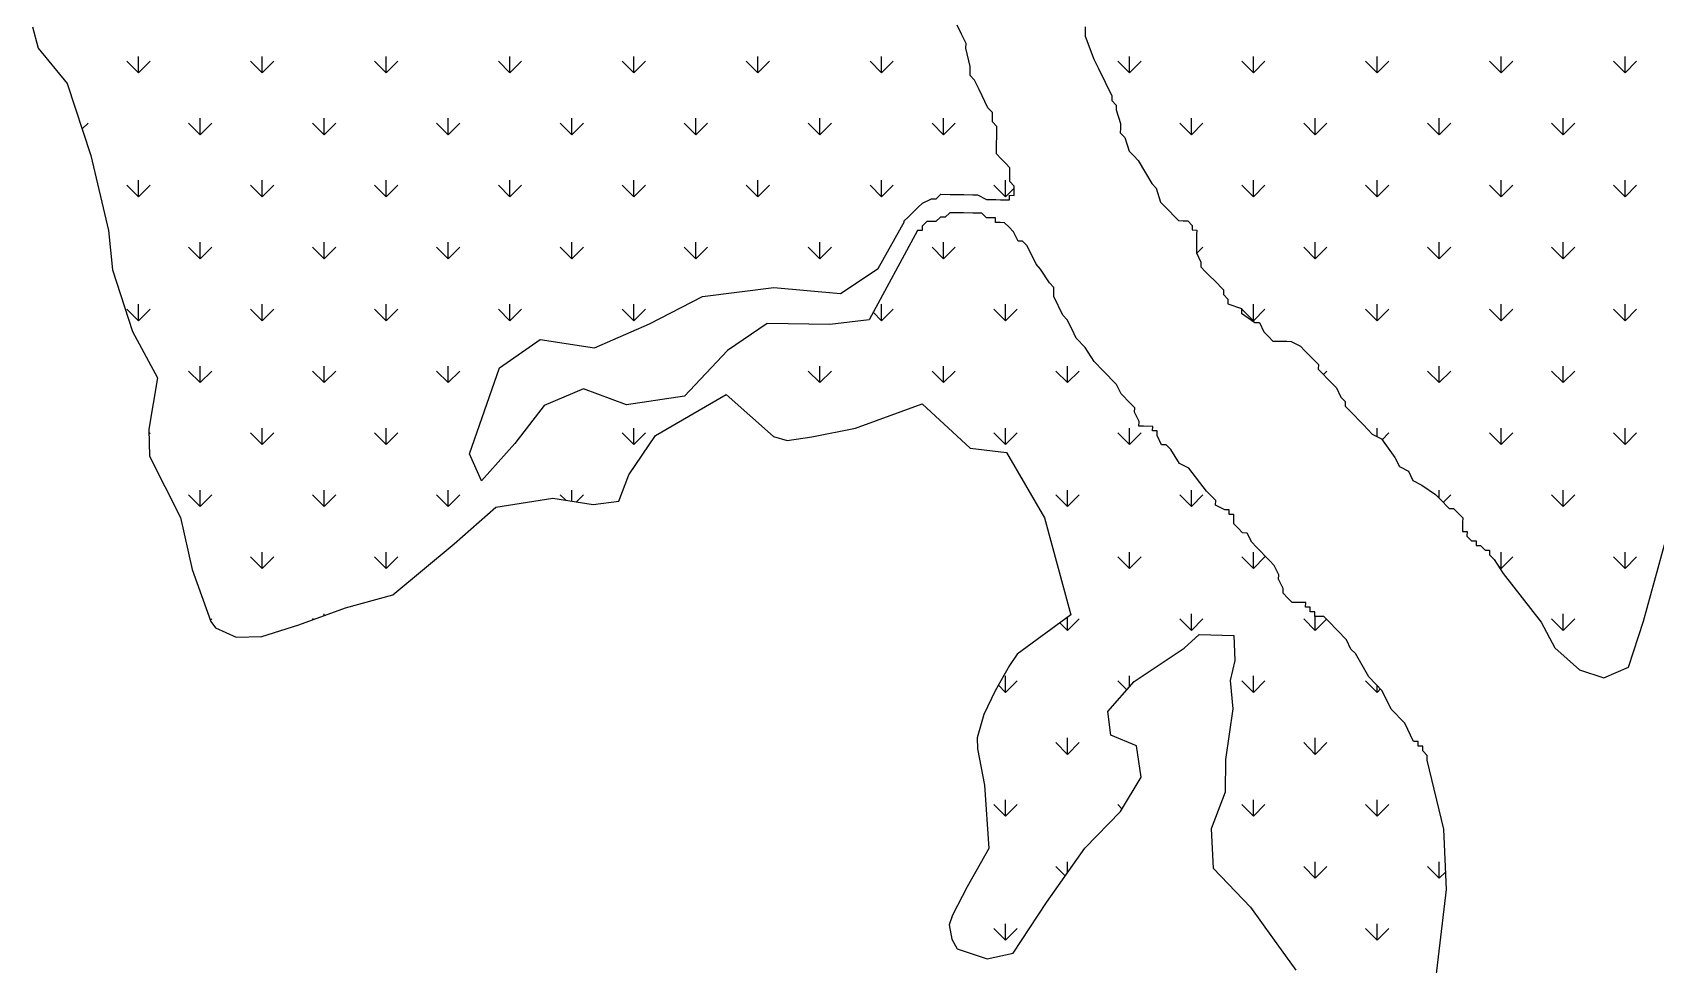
# Model space of a CAD drawing. Header units: metres. Extents: x 266585 to 279238, y 2117616 to 2127268.
# Drawn here: x 267645 to 269057, y 2118655 to 2119465 of the extents above; entities that cross this region are included whole.
import ezdxf

# ---------------------------------------------------------------- set-up
doc = ezdxf.new("R2010")
doc.units = ezdxf.units.M
doc.layers.add('MANGROOVES', color=112, linetype='Continuous')

msp = doc.modelspace()

# ---------------------------------------------------------------- linework, layer by layer
at = {"layer": 'MANGROOVES'}
for p, q in [((267645.3, 2119470.1), (267650.3, 2119451.6)), ((268453.4, 2119463.8), (268449.6, 2119471.8)), ((268561, 2119470.2), (268560.9, 2119462.2)), ((267650.3, 2119451.6), (267675.5, 2119421)), ((268457.3, 2119455.7), (268453.4, 2119463.8)), ((268457.2, 2119451.8), (268457.3, 2119455.7)), ((268461, 2119435.8), (268457.2, 2119451.8)), ((268560.9, 2119462.2), (268568.6, 2119442.2)), ((268568.6, 2119442.2), (268572.4, 2119434.1)), ((268460.9, 2119427.8), (268461, 2119435.8)), ((268464.8, 2119423.8), (268460.9, 2119427.8)), ((268468.6, 2119415.7), (268464.8, 2119423.8)), ((268572.4, 2119434.1), (268584, 2119410.1)), ((267675.5, 2119421), (267696, 2119358.3)), ((268476.4, 2119399.7), (268468.6, 2119415.7)), ((268584, 2119410.1), (268584, 2119406.1)), ((268480.3, 2119395.7), (268476.4, 2119399.7)), ((268480.2, 2119387.7), (268480.3, 2119395.7)), ((268584, 2119406.1), (268587.9, 2119402.1)), ((268587.9, 2119402.1), (268587.8, 2119398.1)), ((268587.8, 2119398.1), (268591.7, 2119386.1)), ((268484.1, 2119383.7), (268480.2, 2119387.7)), ((268484, 2119379.7), (268484.1, 2119383.7)), ((268591.6, 2119382.1), (268591.5, 2119378.1)), ((268591.7, 2119386.1), (268591.6, 2119382.1)), ((268483.8, 2119363.8), (268483.9, 2119367.7)), ((268483.9, 2119367.7), (268484, 2119375.7)), ((268484, 2119375.7), (268484, 2119379.7)), ((268591.5, 2119378.1), (268595.5, 2119374.1)), ((268595.5, 2119374.1), (268599.3, 2119362.1)), ((267696, 2119358.3), (267711.5, 2119293)), ((268483.8, 2119359.8), (268483.8, 2119363.8)), ((268487.7, 2119355.7), (268483.8, 2119359.8)), ((268491.6, 2119351.7), (268487.7, 2119355.7)), ((268599.3, 2119362.1), (268603.2, 2119358)), ((268603.2, 2119358), (268607.1, 2119354)), ((268607.1, 2119354), (268618.8, 2119333.9)), ((268495.5, 2119347.7), (268491.6, 2119351.7)), ((268495.4, 2119339.7), (268495.5, 2119343.7)), ((268495.4, 2119335.7), (268495.4, 2119339.7)), ((268495.5, 2119343.7), (268495.5, 2119347.7)), ((268431.4, 2119320.7), (268435.5, 2119324.6)), ((268435.5, 2119324.6), (268443.4, 2119324.5)), ((268443.4, 2119324.5), (268451.4, 2119324.4)), ((268451.4, 2119324.4), (268455.4, 2119324.3)), ((268455.4, 2119324.3), (268463.3, 2119324.2)), ((268499.3, 2119331.7), (268495.4, 2119335.7)), ((268499.2, 2119327.7), (268499.3, 2119331.7)), ((268499.2, 2119323.7), (268499.2, 2119327.7)), ((268618.8, 2119333.9), (268622.7, 2119329.9)), ((268622.7, 2119329.9), (268626.5, 2119317.9)), ((268411.3, 2119309.1), (268415.4, 2119313)), ((268415.4, 2119313), (268419.4, 2119316.9)), ((268419.4, 2119316.9), (268427.4, 2119320.8)), ((268427.4, 2119320.8), (268431.4, 2119320.7)), ((268463.3, 2119324.2), (268467.3, 2119324.2)), ((268467.3, 2119324.2), (268475.2, 2119320.1)), ((268475.2, 2119320.1), (268479.2, 2119320)), ((268479.2, 2119320), (268483.2, 2119320)), ((268483.2, 2119320), (268487.2, 2119319.9)), ((268487.2, 2119319.9), (268491.1, 2119319.8)), ((268491.1, 2119319.8), (268495.1, 2119319.8)), ((268495.1, 2119319.8), (268495.2, 2119323.8)), ((268495.2, 2119323.8), (268499.2, 2119323.7)), ((268626.5, 2119317.9), (268630.4, 2119313.8)), ((268630.4, 2119313.8), (268634.3, 2119309.8)), ((268380.8, 2119260.2), (268403.9, 2119300.8)), ((268403.3, 2119301.2), (268407.3, 2119305.1)), ((268403.9, 2119300.8), (268403.3, 2119301.2)), ((268407.3, 2119305.1), (268411.3, 2119309.1)), ((268423.2, 2119300.9), (268419.1, 2119297)), ((268419.1, 2119297), (268419.1, 2119293)), ((268431.1, 2119300.8), (268423.2, 2119300.9)), ((268435.2, 2119304.7), (268431.1, 2119300.8)), ((268439.2, 2119304.7), (268435.2, 2119304.7)), ((268443.2, 2119308.6), (268439.2, 2119304.7)), ((268447.2, 2119308.5), (268443.2, 2119308.6)), ((268455.1, 2119308.4), (268447.2, 2119308.5)), ((268463.1, 2119308.3), (268455.1, 2119308.4)), ((268471.1, 2119308.2), (268463.1, 2119308.3)), ((268475, 2119304.1), (268471.1, 2119308.2)), ((268479, 2119304.1), (268475, 2119304.1)), ((268482.9, 2119304), (268479, 2119304.1)), ((268482.9, 2119300), (268482.9, 2119304)), ((268486.9, 2119300), (268482.9, 2119300)), ((268490.8, 2119299.9), (268486.9, 2119300)), ((268494.8, 2119295.9), (268490.8, 2119299.9)), ((268634.3, 2119309.8), (268638.3, 2119305.7)), ((268638.3, 2119305.7), (268642.2, 2119301.7)), ((268642.2, 2119301.7), (268646.2, 2119301.6)), ((268646.2, 2119301.6), (268650.1, 2119301.6)), ((268650.1, 2119301.6), (268654.1, 2119297.5)), ((268654.1, 2119297.5), (268654, 2119293.6)), ((267711.5, 2119293), (267714.8, 2119259)), ((268415.1, 2119293.1), (268372.9, 2119215.5)), ((268419.1, 2119293), (268415.1, 2119293.1)), ((268498.7, 2119291.9), (268494.8, 2119295.9)), ((268502.6, 2119283.8), (268498.7, 2119291.9)), ((268506.5, 2119283.8), (268502.6, 2119283.8)), ((268510.5, 2119279.7), (268506.5, 2119283.8)), ((268654, 2119293.6), (268658, 2119293.5)), ((268657.9, 2119289.5), (268657.8, 2119277.6)), ((268658, 2119293.5), (268657.9, 2119289.5)), ((268518.2, 2119263.7), (268510.5, 2119279.7)), ((268657.8, 2119277.6), (268657.7, 2119273.6)), ((268657.7, 2119273.6), (268661.6, 2119265.6)), ((267714.8, 2119259), (267732.3, 2119205.2)), ((268348.2, 2119238.3), (268380.8, 2119260.2)), ((268522.1, 2119259.6), (268518.2, 2119263.7)), ((268529.9, 2119247.6), (268522.1, 2119259.6)), ((268661.6, 2119265.6), (268661.5, 2119261.6)), ((268661.5, 2119261.6), (268665.4, 2119257.6)), ((268665.4, 2119257.6), (268669.4, 2119253.5)), ((268228, 2119235.6), (268290, 2119243.6)), ((268290, 2119243.6), (268348.2, 2119238.3)), ((268533.8, 2119243.5), (268529.9, 2119247.6)), ((268533.7, 2119235.6), (268533.8, 2119243.5)), ((268669.4, 2119253.5), (268673.3, 2119249.5)), ((268673.3, 2119249.5), (268681.1, 2119241.4)), ((268681.1, 2119241.4), (268681.1, 2119237.4)), ((268182, 2119212), (268228, 2119235.6)), ((268541.4, 2119219.5), (268533.7, 2119235.6)), ((268681.1, 2119237.4), (268685, 2119233.4)), ((268685, 2119233.4), (268684.9, 2119229.4)), ((268684.9, 2119229.4), (268696.8, 2119225.2)), ((268134.2, 2119191.2), (268182, 2119212)), ((268284.2, 2119212.3), (268249.7, 2119188.7)), ((268338.8, 2119211.5), (268284.2, 2119212.3)), ((268372.9, 2119215.5), (268338.8, 2119211.5)), ((268545.4, 2119215.5), (268541.4, 2119219.5)), ((268549.2, 2119207.5), (268545.4, 2119215.5)), ((268696.8, 2119225.2), (268696.8, 2119221.3)), ((268696.8, 2119221.3), (268708.6, 2119213.1)), ((268708.6, 2119213.1), (268712.6, 2119213.1)), ((268712.6, 2119213.1), (268716.4, 2119205)), ((267732.3, 2119205.2), (267754.1, 2119164.9)), ((268051.4, 2119173.6), (268086.8, 2119198.2)), ((268086.8, 2119198.2), (268134.2, 2119191.2)), ((268553.1, 2119199.5), (268549.2, 2119207.5)), ((268560.9, 2119191.4), (268553.1, 2119199.5)), ((268716.4, 2119205), (268720.4, 2119201)), ((268720.4, 2119201), (268724.3, 2119197)), ((268249.7, 2119188.7), (268212.4, 2119148.9)), ((268568.7, 2119179.3), (268560.9, 2119191.4)), ((268724.3, 2119197), (268728.3, 2119196.9)), ((268728.3, 2119196.9), (268732.2, 2119196.8)), ((268732.2, 2119196.8), (268736.2, 2119196.8)), ((268736.2, 2119196.8), (268740.2, 2119196.7)), ((268740.2, 2119196.7), (268748.1, 2119192.6)), ((268748.1, 2119192.6), (268752, 2119188.6)), ((268752, 2119188.6), (268756, 2119184.5)), ((268756, 2119184.5), (268759.9, 2119180.5)), ((268025.3, 2119098.8), (268051.4, 2119173.6)), ((268576.6, 2119171.2), (268568.7, 2119179.3)), ((268588.3, 2119159.1), (268576.6, 2119171.2)), ((268759.9, 2119180.5), (268763.8, 2119176.5)), ((268763.8, 2119176.5), (268763.7, 2119172.5)), ((268763.7, 2119172.5), (268775.5, 2119160.4)), ((267754.1, 2119164.9), (267746.5, 2119120.2)), ((268124.7, 2119155.5), (268090.4, 2119140.8)), ((268162.1, 2119141.6), (268124.7, 2119155.5)), ((268592.2, 2119151.1), (268588.3, 2119159.1)), ((268775.5, 2119160.4), (268779.4, 2119156.3)), ((268779.4, 2119156.3), (268783.3, 2119148.3)), ((268090.4, 2119140.8), (268064.8, 2119108)), ((268212.4, 2119148.9), (268162.1, 2119141.6)), ((268187.3, 2119114.7), (268248.6, 2119150.6)), ((268248.6, 2119150.6), (268289.7, 2119114.1)), ((268361.2, 2119121.1), (268419.2, 2119142.5)), ((268419.2, 2119142.5), (268460.9, 2119103.7)), ((268600, 2119143), (268592.2, 2119151.1)), ((268604, 2119139), (268600, 2119143)), ((268783.3, 2119148.3), (268787.2, 2119144.3)), ((268787.2, 2119144.3), (268787.2, 2119140.3)), ((268603.9, 2119135), (268604, 2119139)), ((268607.8, 2119127), (268603.9, 2119135)), ((268607.7, 2119123), (268607.8, 2119127)), ((268787.2, 2119140.3), (268791.1, 2119136.2)), ((268791.1, 2119136.2), (268802.9, 2119124.1)), ((267746.5, 2119120.2), (267747.1, 2119097)), ((268163.9, 2119080.6), (268187.3, 2119114.7)), ((268289.7, 2119114.1), (268301.8, 2119110.5)), ((268301.8, 2119110.5), (268323.1, 2119113.7)), ((268323.1, 2119113.7), (268361.2, 2119121.1)), ((268611.7, 2119122.9), (268607.7, 2119123)), ((268619.7, 2119122.8), (268611.7, 2119122.9)), ((268619.6, 2119118.8), (268619.7, 2119122.8)), ((268623.6, 2119118.8), (268619.6, 2119118.8)), ((268623.5, 2119114.8), (268623.6, 2119118.8)), ((268627.4, 2119106.8), (268623.5, 2119114.8)), ((268802.9, 2119124.1), (268806.8, 2119120.1)), ((268806.8, 2119120.1), (268810.7, 2119116)), ((268810.7, 2119116), (268818.6, 2119111.9)), ((268035.7, 2119075.3), (268025.3, 2119098.8)), ((268064.8, 2119108), (268035.7, 2119075.3)), ((268460.9, 2119103.7), (268492.6, 2119100.1)), ((268492.6, 2119100.1), (268525.5, 2119043.1)), ((268631.4, 2119106.7), (268627.4, 2119106.8)), ((268635.3, 2119102.7), (268631.4, 2119106.7)), ((268643.1, 2119090.6), (268635.3, 2119102.7)), ((268818.6, 2119111.9), (268830.3, 2119095.8)), ((267747.1, 2119097), (267774, 2119043.5)), ((268651, 2119086.5), (268643.1, 2119090.6)), ((268666.6, 2119066.4), (268651, 2119086.5)), ((268830.3, 2119095.8), (268834.2, 2119087.8)), ((268834.2, 2119087.8), (268842.1, 2119083.7)), ((268155.4, 2119057.6), (268163.9, 2119080.6)), ((268842.1, 2119083.7), (268845.9, 2119075.7)), ((268845.9, 2119075.7), (268853.8, 2119071.6)), ((268853.8, 2119071.6), (268865.7, 2119063.5)), ((268048.2, 2119052.6), (268097.8, 2119060.3)), ((268097.8, 2119060.3), (268132.9, 2119054.7)), ((268132.9, 2119054.7), (268155.4, 2119057.6)), ((268670.5, 2119062.3), (268666.6, 2119066.4)), ((268674.5, 2119058.3), (268670.5, 2119062.3)), ((268674.4, 2119054.3), (268674.5, 2119058.3)), ((268865.7, 2119063.5), (268869.6, 2119059.4)), ((268869.6, 2119059.4), (268877.4, 2119051.3)), ((267774, 2119043.5), (267784.1, 2118998.3)), ((268012.1, 2119020.5), (268048.2, 2119052.6)), ((268525.5, 2119043.1), (268548.4, 2118958.8)), ((268682.3, 2119050.2), (268674.4, 2119054.3)), ((268686.3, 2119050.2), (268682.3, 2119050.2)), ((268686.2, 2119046.2), (268686.3, 2119050.2)), ((268690.2, 2119046.1), (268686.2, 2119046.2)), ((268690.1, 2119038.1), (268690.2, 2119042.1)), ((268690.2, 2119042.1), (268690.2, 2119046.1)), ((268877.4, 2119051.3), (268881.4, 2119051.3)), ((268881.4, 2119051.3), (268885.3, 2119047.2)), ((268885.3, 2119047.2), (268889.3, 2119043.2)), ((268889.3, 2119043.2), (268889.2, 2119039.2)), ((268694, 2119034.1), (268690.1, 2119038.1)), ((268697.9, 2119030.1), (268694, 2119034.1)), ((268701.9, 2119030), (268697.9, 2119030.1)), ((268705.8, 2119022), (268701.9, 2119030)), ((268889.2, 2119039.2), (268889.1, 2119031.3)), ((268889.1, 2119031.3), (268893.1, 2119031.2)), ((268893.1, 2119031.2), (268893, 2119027.2)), ((267958.7, 2118976.3), (268012.1, 2119020.5)), ((268709.7, 2119018), (268705.8, 2119022)), ((268713.6, 2119013.9), (268709.7, 2119018)), ((268717.6, 2119009.9), (268713.6, 2119013.9)), ((268893, 2119027.2), (268896.9, 2119023.2)), ((268896.9, 2119023.2), (268900.9, 2119023.1)), ((268900.9, 2119023.1), (268900.9, 2119019.1)), ((268900.9, 2119019.1), (268904.8, 2119019.1)), ((268904.8, 2119019.1), (268908.8, 2119015)), ((268908.8, 2119015), (268912.7, 2119015)), ((268912.7, 2119015), (268912.7, 2119011)), ((269046.7, 2118953.4), (269065.7, 2119023)), ((268721.5, 2119005.8), (268717.6, 2119009.9)), ((268725.4, 2119001.8), (268721.5, 2119005.8)), ((268729.3, 2118993.8), (268725.4, 2119001.8)), ((268912.7, 2119011), (268916.6, 2119007)), ((268916.6, 2119007), (268924.4, 2118994.9)), ((267784.1, 2118998.3), (267800.5, 2118953)), ((268729.2, 2118989.8), (268729.3, 2118993.8)), ((268733.1, 2118981.8), (268729.2, 2118989.8)), ((268924.4, 2118994.9), (268957.7, 2118952.6)), ((267917.5, 2118964.9), (267958.7, 2118976.3)), ((268733, 2118977.8), (268733.1, 2118981.8)), ((268736.9, 2118973.7), (268733, 2118977.8)), ((268740.9, 2118969.7), (268736.9, 2118973.7)), ((267876.9, 2118950.1), (267917.5, 2118964.9)), ((268548.4, 2118958.8), (268501.9, 2118924.7)), ((268744.8, 2118969.6), (268740.9, 2118969.7)), ((268748.8, 2118969.6), (268744.8, 2118969.6)), ((268752.8, 2118969.5), (268748.8, 2118969.6)), ((268752.7, 2118965.5), (268752.8, 2118969.5)), ((268756.7, 2118965.5), (268752.7, 2118965.5)), ((268756.7, 2118961.5), (268756.7, 2118965.5)), ((268760.7, 2118961.4), (268756.7, 2118961.5)), ((268760.6, 2118957.5), (268760.7, 2118961.4)), ((268764.6, 2118957.4), (268760.6, 2118957.5)), ((268768.6, 2118957.4), (268764.6, 2118957.4)), ((268772.5, 2118953.3), (268768.6, 2118957.4)), ((267800.5, 2118953), (267804.6, 2118947.5)), ((267804.6, 2118947.5), (267822.4, 2118939.3)), ((267844.9, 2118940.1), (267876.9, 2118950.1)), ((268780.3, 2118945.2), (268772.5, 2118953.3)), ((268788.2, 2118937.2), (268780.3, 2118945.2)), ((268957.7, 2118952.6), (268969.5, 2118930.2)), ((269033.4, 2118913.4), (269046.7, 2118953.4)), ((267822.4, 2118939.3), (267844.9, 2118940.1)), ((268603.5, 2118900.8), (268647, 2118929.8)), ((268647, 2118929.8), (268660, 2118941.9)), ((268660, 2118941.9), (268690.2, 2118940.9)), ((268690.2, 2118940.9), (268691, 2118919.1)), ((268792, 2118929.1), (268788.2, 2118937.2)), ((268796, 2118925.1), (268792, 2118929.1)), ((268969.5, 2118930.2), (268991, 2118910.9)), ((268495, 2118914.9), (268482.6, 2118892.8)), ((268501.9, 2118924.7), (268495, 2118914.9)), ((268691, 2118919.1), (268686.9, 2118901.8)), ((268807.6, 2118905), (268796, 2118925.1)), ((268580.7, 2118874.8), (268603.5, 2118900.8)), ((268686.9, 2118901.8), (268689.3, 2118877.2)), ((268819.4, 2118892.9), (268807.6, 2118905)), ((268991, 2118910.9), (269012, 2118904.2)), ((269012, 2118904.2), (269033.4, 2118913.4)), ((268482.6, 2118892.8), (268472.8, 2118872.3)), ((268827.1, 2118876.8), (268819.4, 2118892.9)), ((268583.2, 2118854.1), (268580.7, 2118874.8)), ((268689.3, 2118877.2), (268683.1, 2118833.1)), ((268838.9, 2118864.7), (268827.1, 2118876.8)), ((268472.8, 2118872.3), (268466.9, 2118851.8)), ((268846.6, 2118848.7), (268838.9, 2118864.7)), ((268466.9, 2118851.8), (268467.4, 2118842.2)), ((268605.5, 2118844.8), (268583.2, 2118854.1)), ((268609.5, 2118817.7), (268605.5, 2118844.8)), ((268850.6, 2118848.6), (268846.6, 2118848.7)), ((268850.5, 2118844.6), (268850.6, 2118848.6)), ((268854.5, 2118844.6), (268850.5, 2118844.6)), ((268854.5, 2118840.6), (268854.5, 2118844.6)), ((268467.4, 2118842.2), (268473.4, 2118810.8)), ((268683.1, 2118833.1), (268682.6, 2118804.6)), ((268858.4, 2118836.6), (268854.5, 2118840.6)), ((268858.3, 2118832.6), (268858.4, 2118836.6)), ((268873, 2118772.5), (268858.3, 2118832.6)), ((268591.7, 2118787.8), (268609.5, 2118817.7)), ((268473.4, 2118810.8), (268477.1, 2118755.7)), ((268682.6, 2118804.6), (268670.4, 2118772.7)), ((268560.5, 2118755.8), (268591.7, 2118787.8)), ((268670.4, 2118772.7), (268672.2, 2118738.5)), ((268875.1, 2118719.9), (268873, 2118772.5)), ((268477.1, 2118755.7), (268458.2, 2118722.2)), ((268527.4, 2118708.8), (268560.5, 2118755.8)), ((268672.2, 2118738.5), (268704.7, 2118704.5)), ((268458.2, 2118722.2), (268445.4, 2118697.6)), ((268865.4, 2118637.1), (268875.1, 2118719.9)), ((268498.2, 2118664.5), (268527.4, 2118708.8)), ((268704.7, 2118704.5), (268723.9, 2118678)), ((268445.4, 2118697.6), (268442.5, 2118689.3)), ((268442.5, 2118689.3), (268444.8, 2118676.8)), ((268444.8, 2118676.8), (268449.5, 2118668.4)), ((268723.9, 2118678), (268744.1, 2118649.7)), ((268449.5, 2118668.4), (268475.8, 2118659.8)), ((268475.8, 2118659.8), (268498.2, 2118664.5))]:
    msp.add_line(p, q, dxfattribs=at)
at = {"layer": 'MANGROOVES', "linetype": 'Continuous'}
for p, q in [((267737.4, 2119430.2), (267727.3, 2119440.3)), ((267737.4, 2119430.2), (267737.4, 2119444.5)), ((267737.4, 2119430.2), (267747.5, 2119440.3)), ((267845.1, 2119430.2), (267835, 2119440.3)), ((267845.1, 2119430.2), (267845.1, 2119444.5)), ((267845.1, 2119430.2), (267855.2, 2119440.3)), ((267952.9, 2119430.2), (267942.8, 2119440.3)), ((267952.9, 2119430.2), (267952.9, 2119444.5)), ((267952.9, 2119430.2), (267963, 2119440.3)), ((268060.6, 2119430.2), (268050.5, 2119440.3)), ((268060.6, 2119430.2), (268060.6, 2119444.5)), ((268060.6, 2119430.2), (268070.7, 2119440.3)), ((268168.4, 2119430.2), (268158.3, 2119440.3)), ((268168.4, 2119430.2), (268168.4, 2119444.5)), ((268168.4, 2119430.2), (268178.5, 2119440.3)), ((268276.2, 2119430.2), (268266.1, 2119440.3)), ((268276.2, 2119430.2), (268276.2, 2119444.5)), ((268276.2, 2119430.2), (268286.3, 2119440.3)), ((268383.9, 2119430.2), (268373.8, 2119440.3)), ((268383.9, 2119430.2), (268383.9, 2119444.5)), ((268383.9, 2119430.2), (268394, 2119440.3)), ((268599.5, 2119430.2), (268589.4, 2119440.3)), ((268599.5, 2119430.2), (268599.5, 2119444.5)), ((268599.5, 2119430.2), (268609.6, 2119440.3)), ((268707.2, 2119430.2), (268697.1, 2119440.3)), ((268707.2, 2119430.2), (268707.2, 2119444.5)), ((268707.2, 2119430.2), (268717.3, 2119440.3)), ((268815, 2119430.2), (268804.9, 2119440.3)), ((268815, 2119430.2), (268815, 2119444.5)), ((268815, 2119430.2), (268825.1, 2119440.3)), ((268922.7, 2119430.2), (268912.6, 2119440.3)), ((268922.7, 2119430.2), (268922.7, 2119444.5)), ((268922.7, 2119430.2), (268932.9, 2119440.3)), ((269030.5, 2119430.2), (269020.4, 2119440.3)), ((269030.5, 2119430.2), (269030.5, 2119444.5)), ((269030.5, 2119430.2), (269040.6, 2119440.3)), ((267688.5, 2119381.4), (267693.6, 2119386.5)), ((267791.2, 2119376.4), (267781.1, 2119386.5)), ((267791.2, 2119376.4), (267791.2, 2119390.7)), ((267791.2, 2119376.4), (267801.3, 2119386.5)), ((267899, 2119376.4), (267888.9, 2119386.5)), ((267899, 2119376.4), (267899, 2119390.7)), ((267899, 2119376.4), (267909.1, 2119386.5)), ((268006.8, 2119376.4), (267996.7, 2119386.5)), ((268006.8, 2119376.4), (268006.8, 2119390.7)), ((268006.8, 2119376.4), (268016.9, 2119386.5)), ((268114.5, 2119376.4), (268104.4, 2119386.5)), ((268114.5, 2119376.4), (268114.5, 2119390.7)), ((268114.5, 2119376.4), (268124.6, 2119386.5)), ((268222.3, 2119376.4), (268212.2, 2119386.5)), ((268222.3, 2119376.4), (268222.3, 2119390.7)), ((268222.3, 2119376.4), (268232.4, 2119386.5)), ((268330.1, 2119376.4), (268320, 2119386.5)), ((268330.1, 2119376.4), (268330.1, 2119390.7)), ((268330.1, 2119376.4), (268340.2, 2119386.5)), ((268437.8, 2119376.4), (268427.7, 2119386.5)), ((268437.8, 2119376.4), (268437.8, 2119390.7)), ((268437.8, 2119376.4), (268447.9, 2119386.5)), ((268653.3, 2119376.4), (268643.2, 2119386.5)), ((268653.3, 2119376.4), (268653.3, 2119390.7)), ((268653.3, 2119376.4), (268663.4, 2119386.5)), ((268761.1, 2119376.4), (268751, 2119386.5)), ((268761.1, 2119376.4), (268761.1, 2119390.7)), ((268761.1, 2119376.4), (268771.2, 2119386.5)), ((268868.9, 2119376.4), (268858.8, 2119386.5)), ((268868.9, 2119376.4), (268868.9, 2119390.7)), ((268868.9, 2119376.4), (268879, 2119386.5)), ((268976.6, 2119376.4), (268966.5, 2119386.5)), ((268976.6, 2119376.4), (268976.6, 2119390.7)), ((268976.6, 2119376.4), (268986.7, 2119386.5)), ((267737.4, 2119322.5), (267727.3, 2119332.6)), ((267737.4, 2119322.5), (267737.4, 2119336.8)), ((267737.4, 2119322.5), (267747.5, 2119332.6)), ((267845.1, 2119322.5), (267835, 2119332.6)), ((267845.1, 2119322.5), (267845.1, 2119336.8)), ((267845.1, 2119322.5), (267855.2, 2119332.6)), ((267952.9, 2119322.5), (267942.8, 2119332.6)), ((267952.9, 2119322.5), (267952.9, 2119336.8)), ((267952.9, 2119322.5), (267963, 2119332.6)), ((268060.6, 2119322.5), (268050.5, 2119332.6)), ((268060.6, 2119322.5), (268060.6, 2119336.8)), ((268060.6, 2119322.5), (268070.7, 2119332.6)), ((268168.4, 2119322.5), (268158.3, 2119332.6)), ((268168.4, 2119322.5), (268168.4, 2119336.8)), ((268168.4, 2119322.5), (268178.5, 2119332.6)), ((268276.2, 2119322.5), (268266.1, 2119332.6)), ((268276.2, 2119322.5), (268276.2, 2119336.8)), ((268276.2, 2119322.5), (268286.3, 2119332.6)), ((268383.9, 2119322.5), (268373.8, 2119332.6)), ((268383.9, 2119322.5), (268383.9, 2119336.8)), ((268383.9, 2119322.5), (268394, 2119332.6)), ((268491.7, 2119322.5), (268481.6, 2119332.6)), ((268491.7, 2119322.5), (268491.7, 2119336.8)), ((268491.7, 2119322.5), (268499.3, 2119330)), ((268707.2, 2119322.5), (268697.1, 2119332.6)), ((268707.2, 2119322.5), (268707.2, 2119336.8)), ((268707.2, 2119322.5), (268717.3, 2119332.6)), ((268815, 2119322.5), (268804.9, 2119332.6)), ((268815, 2119322.5), (268815, 2119336.8)), ((268815, 2119322.5), (268825.1, 2119332.6)), ((268922.7, 2119322.5), (268912.6, 2119332.6)), ((268922.7, 2119322.5), (268922.7, 2119336.8)), ((268922.7, 2119322.5), (268932.9, 2119332.6)), ((269030.5, 2119322.5), (269020.4, 2119332.6)), ((269030.5, 2119322.5), (269030.5, 2119336.8)), ((269030.5, 2119322.5), (269040.6, 2119332.6)), ((267791.2, 2119268.6), (267791.2, 2119282.9)), ((267899, 2119268.6), (267899, 2119282.9)), ((268006.8, 2119268.6), (268006.8, 2119282.9)), ((268114.5, 2119268.6), (268114.5, 2119282.9)), ((268222.3, 2119268.6), (268222.3, 2119282.9)), ((268330.1, 2119268.6), (268330.1, 2119282.9)), ((268437.8, 2119268.6), (268437.8, 2119282.9)), ((268761.1, 2119268.6), (268761.1, 2119282.9)), ((268868.9, 2119268.6), (268868.9, 2119282.9)), ((268976.6, 2119268.6), (268976.6, 2119282.9)), ((267791.2, 2119268.6), (267781.1, 2119278.7)), ((267791.2, 2119268.6), (267801.3, 2119278.7)), ((267899, 2119268.6), (267888.9, 2119278.7)), ((267899, 2119268.6), (267909.1, 2119278.7)), ((268006.8, 2119268.6), (267996.7, 2119278.7)), ((268006.8, 2119268.6), (268016.9, 2119278.7)), ((268114.5, 2119268.6), (268104.4, 2119278.7)), ((268114.5, 2119268.6), (268124.6, 2119278.7)), ((268222.3, 2119268.6), (268212.2, 2119278.7)), ((268222.3, 2119268.6), (268232.4, 2119278.7)), ((268330.1, 2119268.6), (268320, 2119278.7)), ((268330.1, 2119268.6), (268340.2, 2119278.7)), ((268437.8, 2119268.6), (268427.7, 2119278.7)), ((268437.8, 2119268.6), (268447.9, 2119278.7)), ((268657.9, 2119273.2), (268663.4, 2119278.7)), ((268761.1, 2119268.6), (268751, 2119278.7)), ((268761.1, 2119268.6), (268771.2, 2119278.7)), ((268868.9, 2119268.6), (268858.8, 2119278.7)), ((268868.9, 2119268.6), (268879, 2119278.7)), ((268976.6, 2119268.6), (268966.5, 2119278.7)), ((268976.6, 2119268.6), (268986.7, 2119278.7)), ((267737.4, 2119214.7), (267737.4, 2119229)), ((267845.1, 2119214.7), (267845.1, 2119229)), ((267952.9, 2119214.7), (267952.9, 2119229)), ((268060.6, 2119214.7), (268060.6, 2119229)), ((268168.4, 2119214.7), (268168.4, 2119229)), ((268383.9, 2119214.7), (268383.9, 2119229)), ((268491.7, 2119214.7), (268491.7, 2119229)), ((268707.2, 2119214.7), (268707.2, 2119229)), ((268815, 2119214.7), (268815, 2119229)), ((268922.7, 2119214.7), (268922.7, 2119229)), ((269030.5, 2119214.7), (269030.5, 2119229)), ((267737.4, 2119214.7), (267727.3, 2119224.8)), ((267737.4, 2119214.7), (267747.5, 2119224.8)), ((267845.1, 2119214.7), (267835, 2119224.8)), ((267845.1, 2119214.7), (267855.2, 2119224.8)), ((267952.9, 2119214.7), (267942.8, 2119224.8)), ((267952.9, 2119214.7), (267963, 2119224.8)), ((268060.6, 2119214.7), (268050.5, 2119224.8)), ((268060.6, 2119214.7), (268070.7, 2119224.8)), ((268168.4, 2119214.7), (268158.3, 2119224.8)), ((268168.4, 2119214.7), (268178.5, 2119224.8)), ((268383.9, 2119214.7), (268376.5, 2119222.1)), ((268383.9, 2119214.7), (268394, 2119224.8)), ((268491.7, 2119214.7), (268481.6, 2119224.8)), ((268491.7, 2119214.7), (268501.8, 2119224.8)), ((268707.2, 2119214.7), (268697.1, 2119224.8)), ((268707.2, 2119214.7), (268717.3, 2119224.8)), ((268815, 2119214.7), (268804.9, 2119224.8)), ((268815, 2119214.7), (268825.1, 2119224.8)), ((268922.7, 2119214.7), (268912.6, 2119224.8)), ((268922.7, 2119214.7), (268932.9, 2119224.8)), ((269030.5, 2119214.7), (269020.4, 2119224.8)), ((269030.5, 2119214.7), (269040.6, 2119224.8)), ((267791.2, 2119160.8), (267781.1, 2119170.9)), ((267791.2, 2119160.8), (267791.2, 2119175.1)), ((267791.2, 2119160.8), (267801.3, 2119170.9)), ((267899, 2119160.8), (267888.9, 2119170.9)), ((267899, 2119160.8), (267899, 2119175.1)), ((267899, 2119160.8), (267909.1, 2119170.9)), ((268006.8, 2119160.8), (267996.7, 2119170.9)), ((268006.8, 2119160.8), (268006.8, 2119175.1)), ((268006.8, 2119160.8), (268016.9, 2119170.9)), ((268330.1, 2119160.8), (268320, 2119170.9)), ((268330.1, 2119160.8), (268330.1, 2119175.1)), ((268330.1, 2119160.8), (268340.2, 2119170.9)), ((268437.8, 2119160.8), (268427.7, 2119170.9)), ((268437.8, 2119160.8), (268437.8, 2119175.1)), ((268437.8, 2119160.8), (268447.9, 2119170.9)), ((268545.6, 2119160.8), (268535.5, 2119170.9)), ((268545.6, 2119160.8), (268545.6, 2119175.1)), ((268545.6, 2119160.8), (268555.7, 2119170.9)), ((268768.2, 2119167.9), (268771.2, 2119170.9)), ((268868.9, 2119160.8), (268858.8, 2119170.9)), ((268868.9, 2119160.8), (268868.9, 2119175.1)), ((268868.9, 2119160.8), (268879, 2119170.9)), ((268976.6, 2119160.8), (268966.5, 2119170.9)), ((268976.6, 2119160.8), (268976.6, 2119175.1)), ((268976.6, 2119160.8), (268986.7, 2119170.9)), ((267746.6, 2119116.2), (267747.5, 2119117.1)), ((267845.1, 2119107), (267835, 2119117.1)), ((267845.1, 2119107), (267845.1, 2119121.2)), ((267845.1, 2119107), (267855.2, 2119117.1)), ((267952.9, 2119107), (267942.8, 2119117.1)), ((267952.9, 2119107), (267952.9, 2119121.2)), ((267952.9, 2119107), (267963, 2119117.1)), ((268168.4, 2119107), (268158.3, 2119117.1)), ((268168.4, 2119107), (268168.4, 2119121.2)), ((268168.4, 2119107), (268178.5, 2119117.1)), ((268491.7, 2119107), (268481.6, 2119117.1)), ((268491.7, 2119107), (268491.7, 2119121.2)), ((268491.7, 2119107), (268501.8, 2119117.1)), ((268599.5, 2119107), (268589.4, 2119117.1)), ((268599.5, 2119107), (268599.5, 2119121.2)), ((268599.5, 2119107), (268609.6, 2119117.1)), ((268815, 2119113.8), (268815, 2119121.2)), ((268819.2, 2119111.1), (268825.1, 2119117.1)), ((268922.7, 2119107), (268912.6, 2119117.1)), ((268922.7, 2119107), (268922.7, 2119121.2)), ((268922.7, 2119107), (268932.9, 2119117.1)), ((269030.5, 2119107), (269020.4, 2119117.1)), ((269030.5, 2119107), (269030.5, 2119121.2)), ((269030.5, 2119107), (269040.6, 2119117.1)), ((267791.2, 2119053.1), (267781.1, 2119063.2)), ((267791.2, 2119053.1), (267791.2, 2119067.4)), ((267791.2, 2119053.1), (267801.3, 2119063.2)), ((267899, 2119053.1), (267888.9, 2119063.2)), ((267899, 2119053.1), (267899, 2119067.4)), ((267899, 2119053.1), (267909.1, 2119063.2)), ((268006.8, 2119053.1), (267996.7, 2119063.2)), ((268006.8, 2119053.1), (268006.8, 2119067.4)), ((268006.8, 2119053.1), (268016.9, 2119063.2)), ((268109.1, 2119058.5), (268104.4, 2119063.2)), ((268114.5, 2119057.6), (268114.5, 2119067.4)), ((268118.5, 2119057), (268124.6, 2119063.2)), ((268545.6, 2119053.1), (268535.5, 2119063.2)), ((268545.6, 2119053.1), (268545.6, 2119067.4)), ((268545.6, 2119053.1), (268555.7, 2119063.2)), ((268653.3, 2119053.1), (268643.2, 2119063.2)), ((268653.3, 2119053.1), (268653.3, 2119067.4)), ((268653.3, 2119053.1), (268663.4, 2119063.2)), ((268868.9, 2119060.2), (268868.9, 2119067.4)), ((268872.4, 2119056.6), (268879, 2119063.2)), ((268976.6, 2119053.1), (268966.5, 2119063.2)), ((268976.6, 2119053.1), (268976.6, 2119067.4)), ((268976.6, 2119053.1), (268986.7, 2119063.2)), ((267845.1, 2118999.2), (267835, 2119009.3)), ((267845.1, 2118999.2), (267845.1, 2119013.5)), ((267845.1, 2118999.2), (267855.2, 2119009.3)), ((267952.9, 2118999.2), (267942.8, 2119009.3)), ((267952.9, 2118999.2), (267952.9, 2119013.5)), ((267952.9, 2118999.2), (267963, 2119009.3)), ((268599.5, 2118999.2), (268589.4, 2119009.3)), ((268599.5, 2118999.2), (268599.5, 2119013.5)), ((268599.5, 2118999.2), (268609.6, 2119009.3)), ((268707.2, 2118999.2), (268697.1, 2119009.3)), ((268707.2, 2118999.2), (268707.2, 2119013.5)), ((268707.2, 2118999.2), (268717.3, 2119009.3)), ((268922.7, 2118999.2), (268919.6, 2119002.4)), ((268922.7, 2118999.2), (268922.7, 2119013.5)), ((268922.7, 2118999.2), (268932.9, 2119009.3)), ((269030.5, 2118999.2), (269020.4, 2119009.3)), ((269030.5, 2118999.2), (269030.5, 2119013.5)), ((269030.5, 2118999.2), (269040.6, 2119009.3)), ((267899, 2118958.1), (267899, 2118959.6)), ((268653.3, 2118945.3), (268653.3, 2118959.6)), ((268761.1, 2118945.3), (268761.1, 2118957.5)), ((268976.6, 2118945.3), (268976.6, 2118959.6)), ((267800, 2118954.1), (267801.3, 2118955.4)), ((267889.6, 2118954.7), (267888.9, 2118955.4)), ((268545.6, 2118945.3), (268539, 2118951.9)), ((268545.6, 2118945.3), (268545.6, 2118956.7)), ((268545.6, 2118945.3), (268555.7, 2118955.4)), ((268653.3, 2118945.3), (268643.2, 2118955.4)), ((268653.3, 2118945.3), (268663.4, 2118955.4)), ((268761.1, 2118945.3), (268751, 2118955.4)), ((268761.1, 2118945.3), (268770.8, 2118955)), ((268976.6, 2118945.3), (268966.5, 2118955.4)), ((268976.6, 2118945.3), (268986.7, 2118955.4)), ((268491.7, 2118891.4), (268491.7, 2118905.7)), ((268491.7, 2118891.4), (268501.8, 2118901.5)), ((268597.2, 2118893.6), (268589.4, 2118901.5)), ((268599.5, 2118896.2), (268599.5, 2118905.7)), ((268707.2, 2118891.4), (268697.1, 2118901.5)), ((268707.2, 2118891.4), (268707.2, 2118905.7)), ((268707.2, 2118891.4), (268717.3, 2118901.5)), ((268815, 2118891.4), (268804.9, 2118901.5)), ((268491.7, 2118891.4), (268485.4, 2118897.7)), ((268815, 2118891.4), (268815, 2118897.4)), ((268815, 2118891.4), (268817.9, 2118894.4)), ((268545.6, 2118837.5), (268535.5, 2118847.7)), ((268545.6, 2118837.5), (268545.6, 2118851.8)), ((268545.6, 2118837.5), (268555.7, 2118847.7)), ((268761.1, 2118837.5), (268751, 2118847.7)), ((268761.1, 2118837.5), (268761.1, 2118851.8)), ((268761.1, 2118837.5), (268771.2, 2118847.7)), ((268491.7, 2118783.7), (268481.6, 2118793.8)), ((268491.7, 2118783.7), (268491.7, 2118798)), ((268491.7, 2118783.7), (268501.8, 2118793.8)), ((268593.1, 2118790), (268589.4, 2118793.8)), ((268707.2, 2118783.7), (268697.1, 2118793.8)), ((268707.2, 2118783.7), (268707.2, 2118798)), ((268707.2, 2118783.7), (268717.3, 2118793.8)), ((268815, 2118783.7), (268804.9, 2118793.8)), ((268815, 2118783.7), (268815, 2118798)), ((268815, 2118783.7), (268825.1, 2118793.8)), ((268543.6, 2118731.8), (268535.5, 2118739.9)), ((268545.6, 2118734.6), (268545.6, 2118744.1)), ((268761.1, 2118729.8), (268751, 2118739.9)), ((268761.1, 2118729.8), (268761.1, 2118744.1)), ((268761.1, 2118729.8), (268771.2, 2118739.9)), ((268868.9, 2118729.8), (268858.8, 2118739.9)), ((268868.9, 2118729.8), (268868.9, 2118744.1)), ((268868.9, 2118729.8), (268874.5, 2118735.4)), ((268491.7, 2118675.9), (268491.7, 2118690.2)), ((268815, 2118675.9), (268815, 2118690.2)), ((268491.7, 2118675.9), (268481.6, 2118686)), ((268491.7, 2118675.9), (268501.8, 2118686)), ((268815, 2118675.9), (268804.9, 2118686)), ((268815, 2118675.9), (268825.1, 2118686))]:
    msp.add_line(p, q, dxfattribs=at)

doc.saveas('drawing.dxf')
